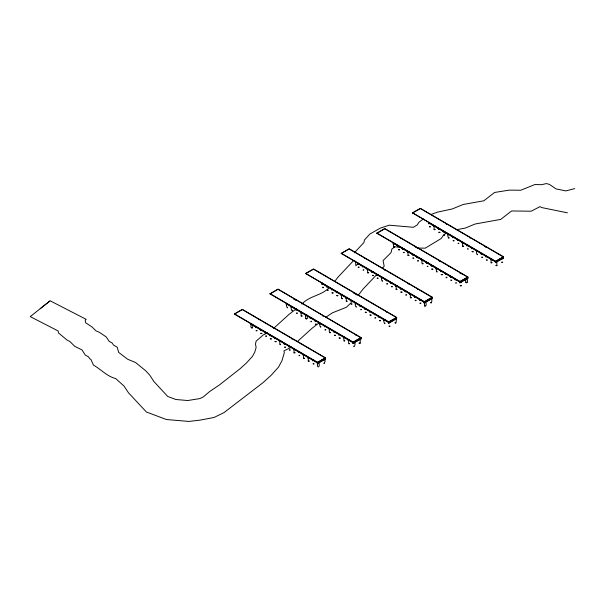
<?xml version="1.0" encoding="UTF-8"?>
<svg xmlns="http://www.w3.org/2000/svg" width="605" height="605" viewBox="0 0 605 605"><rect width="100%" height="100%" fill="white"/><g stroke="black" fill="none" stroke-linecap="round" stroke-linejoin="round"><path stroke-width="0.91" d="M234.385 314.078L242.31 309.359L325.407 357.805L325.392 359.173L317.474 363.666L317.088 362.75L325.407 358.031L242.302 309.586L234.385 314.078L317.882 362.758L317.882 362.297M250.606 323.531L250.992 324.908L250.999 324.22M252.429 324.189C254.108 329.483 249.517 329.453 251.309 324.182M255.355 326.76L255.741 327.676L255.749 326.987M260.105 329.528L260.49 330.443L260.498 329.755M264.854 332.296L265.24 333.211L265.247 332.531M353.501 342.09L353.494 342.551L269.996 293.871L277.922 289.16L361.019 337.598L361.003 338.974L353.093 343.459L352.692 343.232L352.7 342.543L361.019 337.824L277.922 289.16M269.603 335.064L269.989 335.979L269.996 335.299M274.352 337.832L274.738 338.747L274.746 338.066M279.094 340.6L279.487 341.522L279.495 340.834M280.463 344.147L280.72 344.691L279.782 344.54L279.805 340.789M283.843 343.368L284.237 344.29L284.244 343.602M286.611 304.02L286.604 304.701L286.21 304.474L286.619 303.105M287.723 307.37C287.488 309.926 285.068 303.067 287.632 304.292M288.593 346.136L288.986 347.058L288.993 346.37M290.967 306.553L291.353 307.476L291.36 306.788M292.472 310.138C292.389 312.687 290.037 307.506 291.671 306.743M293.342 348.904L293.735 349.826L293.743 349.138M294.136 299.293L294.136 298.84L293.743 299.067M294.007 352.76L295.127 352.768L294.03 352.844L294.053 349.1M295.716 309.321L296.102 310.244L296.11 309.556M298.091 351.671L298.484 352.594L298.492 351.906M300.466 312.089L300.851 313.012L300.859 312.324M301.131 315.946L302.25 315.954L301.146 316.029L301.169 312.286M302.84 354.447L303.226 355.362L303.241 354.674M303.506 358.296L304.625 358.304L303.521 358.379L303.551 354.636M305.616 273.664L313.534 269.18L396.63 317.625L388.72 322.11L305.616 273.437L313.534 268.953L396.63 317.391L396.615 318.767L388.705 323.259L388.319 322.336M305.215 314.857L305.601 315.78L305.608 315.092M307.037 315.061C308.716 320.348 304.126 320.317 305.918 315.054M307.59 357.215L307.975 358.13L307.983 357.442M308.255 361.064L309.374 361.072L308.27 361.147L308.3 357.404M309.964 317.625L310.35 318.548L310.357 317.859M312.339 359.983L312.724 360.898L312.732 360.209M314.713 320.4L315.099 321.315L315.107 320.627M317.474 363.666L317.489 362.289L325.407 357.805M318.752 362.72C320.892 367.779 315.984 368.71 317.791 362.94M319.463 323.168L319.848 324.083L319.856 323.395M320.96 326.745C320.635 329.279 318.374 322.465 321.005 323.645M321.24 360.845L321.247 360.391M322.231 283.813L322.223 284.501L321.822 284.267L322.231 282.898M321.641 360.625L321.648 360.164M324.212 325.936L324.598 326.851L324.605 326.163M324.053 363.03C323.115 365.458 327.002 359.65 323.947 359.378M325.006 358.712L325.006 358.258L325.399 358.493L317.481 362.977L250.606 323.993M326.579 286.354L326.972 287.269L326.98 286.581M328.961 328.704L329.347 329.619L329.354 328.931M330.663 332.402C329.952 334.111 328.424 330.708 329.657 329.808M331.328 289.122L331.714 290.037L331.729 289.349M333.71 331.472L334.096 332.387L334.104 331.699M336.077 291.89L336.463 292.805L336.471 292.117M338.452 334.24L338.845 335.155L338.853 334.467M340.827 294.658L341.212 295.573L341.22 294.885M341.228 253.465L349.153 248.746L432.25 297.191L432.235 298.56L424.317 303.052L423.931 302.137L432.242 297.418L349.145 248.98L341.228 253.465L424.332 301.91M342.196 298.204L342.445 298.741L341.507 298.59L341.538 294.847M343.201 337.008L343.595 337.923L343.602 337.235M344.57 340.554L344.82 341.099L343.89 340.94L343.912 337.197M345.576 297.426L345.962 298.341L345.969 297.652M346.945 300.972L347.194 301.509L346.257 301.358L346.279 297.615M347.951 339.776L348.344 340.691L348.351 340.01M349.319 343.322L349.569 343.867L348.639 343.716L348.661 339.965M350.325 300.193L350.711 301.108L350.719 300.42M353.093 343.459L353.108 342.09L361.019 337.598M353.645 346.12C353.721 348.329 356.413 343.39 354.25 342.46M355.075 302.961L355.46 303.876L355.468 303.196M356.693 306.591C356.126 308.626 354.311 304.103 355.778 303.15M356.859 340.645L356.859 340.184M357.842 263.606L357.835 264.294L357.442 264.067L357.85 262.699L357.449 263.379L424.324 302.364L432.242 297.879L431.841 297.645L431.834 298.333L423.923 302.825M357.252 340.418L357.26 339.957M359.824 305.729L360.209 306.644L360.217 305.964M360.225 343.148L359.105 343.141L360.225 343.148L360.262 339.488L359.703 339.163M360.618 338.513L360.625 338.051L361.011 338.286L353.101 342.778L286.218 303.786L286.611 303.566M362.198 266.147L362.584 267.062L362.592 266.382M364.573 308.497L364.959 309.412L364.966 308.731M366.94 268.915L367.333 269.83L367.341 269.149M367.628 272.689L368.725 272.779L367.628 272.855L367.651 269.104M369.322 311.265L369.708 312.188L369.715 311.499M371.689 271.683L372.083 272.598L372.09 271.917M374.071 314.033L374.457 314.955L374.465 314.267M376.839 233.258L384.765 228.546L467.862 276.984L467.846 278.361L459.929 282.853L459.543 281.93L467.862 277.211L384.765 228.773L376.839 233.258L459.944 281.703M376.439 274.451L376.832 275.373L376.839 274.685M378.821 316.801L379.206 317.723L379.214 317.035M381.188 277.219L381.581 278.141L381.589 277.453M382.693 280.803C382.413 283.344 380.061 276.598 382.602 277.725M383.57 319.569L383.956 320.491L383.963 319.803M385.067 323.153C384.75 325.649 382.466 318.986 385.113 320.045M385.937 279.986L386.33 280.909L386.338 280.221M388.705 323.259L388.72 321.883L396.63 317.391M389.106 322.344L389.113 321.89M390.686 282.754L391.072 283.677L391.087 282.989M392.471 320.438L392.479 319.977M393.454 243.407L393.447 244.095L393.053 243.86L393.462 242.492L393.061 243.172L459.936 282.164L467.854 277.672L467.461 277.445L467.846 278.361M392.864 320.211L392.872 319.758M394.77 246.878C393.628 248.791 392.895 244.14 393.764 243.361M395.436 285.522L395.821 286.445L395.836 285.757M397.198 289.303L396.116 289.462L396.146 285.719M394.793 322.775C395.98 324.87 397.258 319.1 395.322 318.956M396.23 318.306L396.237 317.844M397.81 245.94L398.196 246.863L398.203 246.174M400.185 288.298L400.57 289.213L400.578 288.524M400.971 238.688L400.979 238.226M402.559 248.708L402.945 249.631L402.953 248.942M404.934 291.065L405.32 291.981L405.327 291.292M407.309 251.476L407.694 252.398L407.702 251.71M407.967 255.333L409.086 255.34L407.989 255.416L408.012 251.672M409.683 293.833L410.069 294.748L410.077 294.06M410.349 297.683L411.468 297.69L410.364 297.766L410.387 294.022M412.451 213.051L420.377 208.566L503.473 257.012L495.555 261.504L412.459 212.824L420.377 208.339L503.473 256.785L503.458 258.154L495.548 262.646L495.155 261.731M412.058 254.251L412.444 255.166L412.451 254.478M414.433 296.601L414.818 297.516L414.826 296.828M416.807 257.019L417.193 257.934L417.2 257.246M419.182 299.369L419.567 300.284L419.575 299.596M421.556 259.787L421.942 260.702L421.95 260.014M423.258 263.485C422.729 265.202 421.14 262.298 422.252 260.891M424.317 303.052L424.332 301.683L432.25 297.191M425.595 302.107C427.848 305.971 423.334 308.671 424.627 303.241M424.725 302.145L424.725 301.683M426.306 262.555L426.691 263.47L426.699 262.782M428.083 300.231L428.09 299.777M429.066 223.2L429.058 223.888L428.665 223.653L429.074 222.285L428.673 222.973L495.555 261.957L503.466 257.465L503.073 257.238L503.458 258.154M428.484 300.012L428.484 299.551M431.047 265.323L431.441 266.238L431.448 265.55M430.495 302.508C431.131 304.723 432.983 299.263 431.078 298.764M433.422 225.741L433.808 226.656L433.815 225.968M434.087 229.59L435.207 229.597L434.103 229.673L434.133 225.93L435.229 226.02M435.797 268.091L436.19 269.006L436.197 268.317M437.165 271.637C437.324 274.08 434.692 267.743 437.604 268.37M438.171 228.509L438.557 229.424L438.564 228.735M440.546 270.858L440.939 271.774L440.947 271.085M442.92 231.276L443.306 232.191L443.314 231.503M445.295 273.626L445.688 274.541L445.696 273.861M447.67 234.044L448.055 234.959L448.063 234.271M449.175 237.621C449.091 240.177 446.74 234.997 448.373 234.233M450.044 276.394L450.43 277.309L450.445 276.629M452.419 236.812L452.805 237.727L452.812 237.047M454.794 279.162L455.179 280.077L455.194 279.397M457.168 239.58L457.554 240.495L457.561 239.814M459.929 282.853L459.951 281.476L467.862 276.984M460.337 281.476L460.337 281.938L458.703 280.985M461.917 242.348L462.303 243.263L462.311 242.582M462.583 246.205L463.702 246.212L462.598 246.288L462.621 242.537M463.702 280.032L463.702 279.57M464.095 279.805L464.103 279.344M466.826 278.595C469.351 283.276 464.088 285.015 465.986 278.867M466.667 245.116L467.052 246.038L467.06 245.35M467.461 277.899L467.461 277.438M471.416 247.884L471.802 248.806L471.809 248.118M476.165 250.651L476.551 251.574L476.558 250.886M477.663 254.236C477.345 256.732 475.061 250.062 477.708 251.128M480.914 253.419L481.3 254.342L481.308 253.654M485.664 256.187L486.049 257.11L486.057 256.422M490.405 258.963L490.799 259.878L490.806 259.19M492.175 262.736L491.094 262.895L491.116 259.152M495.548 262.646L495.563 261.269L503.473 256.785M495.949 261.731L495.956 261.277M496.939 265.587L495.82 265.58L496.924 265.671L496.705 261.647M499.314 259.825L499.322 259.371M499.707 259.598L499.715 259.144M305.88 318.714L307 318.722M310.645 321.399L311.469 321.769L311.333 321.179M318.911 362.947L317.958 363.166M329.619 332.553L330.035 332.251M324.651 359.695L323.554 359.763M354.53 342.74L353.411 342.732M360.262 339.488L359.31 339.707M393.726 247.029L394.135 246.719M396.101 289.379L396.517 289.069M395.859 319.364L394.778 319.357M422.214 263.636L422.63 263.334M424.597 305.986L425.005 305.684M425.754 302.334L424.634 302.326M443.647 231.382L444.335 231.783M431.494 299.082L430.397 299.157M431.433 302.825L431.04 302.432M467.347 248.889L468.164 249.252L468.036 248.663M465.948 282.527L466.357 282.225M467.105 278.875L466.152 279.094M491.071 262.812L491.631 262.494M496.985 261.927L495.941 262.078M443.616 234.937L441.166 238.536L425.232 248.171L417.11 248.027M280.901 340.887L279.881 340.955M311.772 317.912L310.69 317.905M342.634 294.938L341.553 294.93M373.497 271.963L372.415 271.955M372.43 275.373L373.398 275.706L372.914 275.222M314.146 360.262L313.065 360.255M313.08 363.673C312.755 364.626 314.978 363.907 313.708 363.529M404.367 248.995L403.285 248.988M403.293 252.406L404.269 252.731L403.785 252.247M345.009 337.287L343.927 337.28M375.879 314.32L374.798 314.305M374.805 317.731C374.48 318.684 376.711 317.965 375.44 317.58M406.742 291.345L405.66 291.338M405.675 294.756C405.35 295.709 407.573 294.99 406.303 294.612M468.474 245.403L467.37 245.305M334.83 281.302L337.983 277.181L353.743 260.384M358.273 295.24L363.136 288.986L376.741 274.587M382.337 268.28L384.205 266.177L383.033 260.649L391.027 252.61L391.942 248.905L395.065 246.81L401.607 247.415M354.265 252.852L363.96 242.492L364.467 239.928L370.003 233.938L380.303 228.145L389.174 225.181L413.366 227.291L417.11 225.03L419.061 222.148L423.455 218.927M329.196 287.572C321.951 295.618 309.389 295.739 301.925 304.073M351.634 302.228L352.745 301.063M357.714 263.969L355.846 265.799L355.604 261.209M273.468 328.492L289.288 314.154L296.48 308.701M297.342 341.598L312.286 328.069L319.38 322.684M350.976 302.855L346.385 307.272L332.417 312.823L325.959 317.164M40.187 308.709L49.799 301.063M256.18 330.383C255.484 331.207 257.881 330.98 256.853 330.338M363.945 266.51L362.977 266.502M302.213 312.452L301.335 312.513M333.083 289.477L332.115 289.47M412.882 257.874C412.164 258.675 414.599 258.479 413.555 257.828M443.745 234.899C443.041 235.723 445.454 235.489 444.425 234.853M351.15 303.823C350.439 304.618 352.866 304.428 351.83 303.77M428.053 262.91L427.085 262.903M458.915 239.943L457.894 239.852M366.32 308.86L365.352 308.852M397.19 285.885L396.222 285.878M304.595 354.802L303.71 354.863M335.457 331.827L334.489 331.82M482.661 253.782L481.693 253.775M492.16 259.318L491.131 259.235M444.524 234.264L446.808 232.948M269.996 293.871L277.128 289.833M364.966 258.653L365.367 258.433M322.231 283.359L321.83 283.586L388.712 322.571L396.623 318.079M319.455 362.085L322.624 360.293M355.067 341.885L359.022 339.639M388.312 323.025L389.892 322.132M391.473 321.232L393.053 320.332M459.535 282.618L465.865 279.026M499.11 260.173L500.69 259.273M267.539 332.924L263.326 334.868L256.127 341.152L255.491 344.101L256.127 347.497L254.743 352.163L252.497 356.322L246.666 362.766L240.374 368.483L219.434 384.939L209.678 391.495L203.424 396.842L199.884 398.574L187.784 400.525L175.889 399.504L167.721 396.457L153.904 381.536L149.73 375.123L145.624 370.721L135.528 362.486L127.625 359.234L118.686 352.397L117.181 347.172L113.604 345.183L112.061 342.906L109.255 341.432L106.17 336.894L99.281 332.258L95.968 330.852L92.126 327.033L85.676 322.805L85.207 320.105L86.205 319.364L50.132 300.791L30.25 316.619L58.163 330.988L58.503 332.939L66.951 339.972L69.998 341.621L74.718 346.31L82.061 349.962L85.297 355.105L88.375 356.723L89.759 358.757L90.924 359.408L93.435 365.08C101.02 369.345 106.934 376.378 115.744 378.594L124.017 386.043L128.502 392.804L146.425 412.02L166.443 419.522L188.843 421.435L200.005 420.135L214.049 417.473L224.047 412.572L263.039 382.647L271.093 375.342L278.444 367.227L281.968 360.693L284.312 352.783L283.949 350.832L291.534 347.179M394.725 243.603L393.84 243.528M359.105 263.803L358.152 263.568M322.775 287.156C321.701 287.889 324.416 287.904 323.335 287.163M328.243 286.778L327.29 286.543M449.333 234.468L448.539 234.46M454.083 237.236L453.122 237.001M297.38 309.752L296.42 309.51M418.463 257.443L417.677 257.435M417.745 260.596C416.671 261.322 419.386 261.337 418.305 260.596M423.213 260.21L422.26 259.976M266.51 332.72L265.557 332.485M387.601 280.418L386.807 280.41M386.882 283.563C385.839 284.176 388.274 284.448 387.555 283.624M271.259 335.488L270.473 335.48M392.35 283.185L391.397 282.951M356.738 303.385L356.058 303.43M315.651 323.977C314.577 324.832 317.496 324.545 316.082 323.947M361.488 306.153L360.527 305.918M481.852 256.996C480.816 257.609 483.251 257.881 482.533 257.057M487.32 256.618L486.367 256.384M284.789 346.945C283.715 347.807 286.634 347.52 285.212 346.915M325.15 329.513C324.114 330.118 326.549 330.39 325.83 329.566M446.24 277.203C445.174 277.945 447.866 277.96 446.8 277.211M330.617 329.128L329.664 328.893M451.708 276.818L450.914 276.818M289.538 349.713C288.479 350.446 291.164 350.476 290.098 349.72M450.99 279.971C449.946 280.584 452.381 280.849 451.663 280.024M456.457 279.586L455.505 279.351M501.84 262.048C500.758 262.804 503.481 262.774 502.4 262.056M415.378 300.178C414.296 300.882 417.004 300.957 415.938 300.178M299.755 352.102L298.802 351.868M420.846 299.793L420.052 299.785M420.127 302.946C419.083 303.551 421.519 303.823 420.8 302.999M389.257 325.913C388.221 326.526 390.656 326.798 389.938 325.974M431.342 214.351L437.468 212.136L452.253 208.959L463.127 204.49L483.796 200.799L494.572 192.466L509.153 190.129L520.769 190.227L534.941 184.533L541.732 184.676L546.36 183.565L549.416 184.381L555.995 188.889L565.872 190.908L574.75 188.601M439.714 228.985L439.041 228.924M453.493 240.359C452.139 240.82 454.726 241.395 454.037 240.442M458.242 243.127L458.114 243.717L458.877 243.278M358.523 266.926C357.169 267.387 359.756 267.962 359.067 267.009M363.272 269.694L363.136 270.284L363.96 269.928M472.959 248.36L472.286 248.307M323.38 284.055L322.82 284.055M427.38 266.102L427.243 266.684L428.068 266.329M377.52 277.998C376.076 278.716 379.252 278.739 377.807 277.998M327.66 289.893C326.292 290.392 328.901 290.914 328.197 289.984M486.738 259.734C485.384 260.195 487.97 260.77 487.282 259.825M442.096 271.335L441.416 271.274M292.51 307.03L291.95 307.03M391.768 286.301C390.414 286.762 393 287.337 392.305 286.392M446.845 274.103L446.021 273.899M296.798 312.868C295.437 313.329 298.023 313.904 297.335 312.959M351.868 300.67L351.029 300.382M455.875 282.709L455.739 283.299L456.503 282.86M360.898 309.276L360.769 309.866L361.533 309.427M415.975 297.078L415.159 296.873M265.928 335.843C264.559 336.335 267.176 336.856 266.472 335.926M325.755 326.413L325.195 326.405M379.895 320.348C378.45 321.066 381.634 321.089 380.19 320.348M389.302 322.253L390.142 322.541L389.189 322.76M290.143 346.612L289.303 346.325M294.892 349.38L294.332 349.38M299.173 355.218L299.036 355.808L299.8 355.377M456.631 229.711L465.268 228.077L475.197 223.994L500.728 219.388L511.611 210.971L531.198 211.205L539.962 206.645L541.921 207.613L567.422 212.816M429.898 226.504C428.204 226.913 431.206 227.548 430.178 226.55M408.715 251.99L408.178 251.899M413.465 254.758L412.761 254.44M377.853 274.957L377.308 274.874M460.662 281.817L461.35 282.217L460.269 282.202M346.99 297.932L346.446 297.841M411.098 294.34L410.553 294.249M252.013 324.499L251.476 324.409M316.12 320.907L315.583 320.816M380.227 317.307L379.69 317.224M256.762 327.267L256.081 327.033M285.257 343.874L284.721 343.791M349.365 340.282L348.82 340.191M463.18 242.862L462.787 242.771M432.318 265.837L431.925 265.739M368.211 269.429L367.817 269.331M401.455 288.812L401.055 288.714M337.348 292.404L336.947 292.306M370.585 311.787L370.192 311.688M306.478 315.379L306.085 315.281M339.723 334.754L339.329 334.656M275.615 338.346L275.222 338.255M308.86 357.729L308.459 357.631M466.652 282.225L467.068 282.535M395.42 322.631L395.836 322.949M251.975 327.539L252.391 327.849M502.445 258.388L502.445 258.948L501.605 258.66M446.089 224.016L446.482 224.251M469.828 237.856L470.229 238.09M479.326 243.399L479.727 243.626M484.318 246.303L485.951 247.248M412.459 212.824L495.563 261.269M415.219 246.991L415.62 247.218M438.92 260.8L440.546 261.746M448.464 266.366L448.857 266.601M459.694 272.916L461.328 273.868M376.839 233.031L459.951 281.476M393.454 242.953L399.164 246.28M400.797 247.226L402.431 248.179M404.874 249.608L410.583 252.935M413.033 254.365L416.293 256.263M417.926 257.216L422.003 259.59M424.445 261.02L430.155 264.347M431.788 265.3L435.048 267.198M443.208 271.955L444.841 272.9M447.284 274.33L448.918 275.283M450.551 276.235L452.994 277.657M454.627 278.61L456.261 279.563M384.356 269.966L384.75 270.193M408.103 283.805L408.496 284.032M417.601 289.341L417.995 289.568M431.834 298.333L432.235 298.56M341.228 253.23L424.332 301.683M353.396 292.88L357.086 295.028M386.731 312.316L387.132 312.543M396.222 318.54L396.615 318.767M305.616 273.437L388.72 321.883M294.559 299.543L296.185 300.488M322.624 315.908L323.025 316.135M355.869 335.283L356.262 335.518M360.61 338.74L361.003 338.974M270.004 293.644L353.108 342.09M258.516 319.5L258.917 319.735M291.761 338.883L292.154 339.11M324.998 358.946L325.392 359.173M234.385 313.844L317.489 362.289M260.785 333.295L261.882 333.393L260.785 333.295M270.284 338.838L271.38 338.929L270.284 338.838M275.033 341.606L276.13 341.696L275.033 341.606M332.009 292.888L333.113 292.979L332.009 292.888M336.758 295.656L337.862 295.747L336.758 295.656M334.391 335.238L335.488 335.329L334.391 335.238M339.14 338.006L340.237 338.104L339.14 338.006M365.254 312.271L366.358 312.361L365.314 312.188M370.003 315.039L371.107 315.129L370.003 315.039M398.491 249.714L399.595 249.804L398.491 249.714M400.865 292.064L401.97 292.154L400.865 292.064M438.852 232.275L439.956 232.365L438.852 232.275M431.736 269.089L432.832 269.18L431.736 269.089M441.234 274.625L442.331 274.723L441.234 274.625M460.223 285.704L461.328 285.794L460.223 285.704M472.097 251.657L473.193 251.748L472.097 251.657"/></g></svg>
